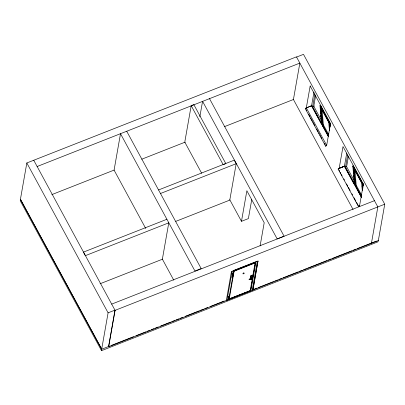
<?xml version="1.0" encoding="UTF-8"?>
<svg xmlns="http://www.w3.org/2000/svg" width="405" height="405" viewBox="0 0 405 405"><rect width="100%" height="100%" fill="white"/><g stroke="black" fill="none" stroke-linecap="round" stroke-linejoin="round"><path stroke-width="0.61" d="M361.528 197.635L344.447 166.131L338.21 168.89A0.835 0.329 -28.5 0 0 338.155 169.082L358.552 206.707L359.412 205.968M232.384 276.438C232.718 275.263 233.346 277.101 232.424 276.392M232.44 276.134L232.971 276.185L232.905 275.643C231.356 276.711 234.044 276.514 232.227 276.301L232.055 277.263L232.632 277.643L232.647 277.142M233.057 273.051C232.318 273.547 233.695 274.332 233.386 273.38C232.359 273.056 233.305 274.706 233.498 273.567M362.839 184.245L362.946 183.774M329.852 124.882L330.288 125.12M330.212 123.884C329.69 123.717 329.913 123.996 330.146 123.647M362.602 184.214C363.077 184.078 362.936 184.802 362.672 184.052M371.42 243.329L377.84 206.92L296.46 56.852L26.831 162.972L20.412 199.381L101.675 349.242L110.003 345.961M101.675 349.242L108.094 312.832L26.831 162.972M101.513 350.659L101.771 349.201L20.508 199.346L20.25 200.799L101.513 350.659L377.976 241.831L378.235 240.373M108.586 346.518L115.005 310.108L108.094 312.832M33.747 160.253L115.071 310.357L108.651 346.766L227.721 299.892M184.882 141.477L191.195 105.685L193.848 104.637L225.823 163.605L223.165 164.648L191.195 105.685M199.842 116.741L202.566 101.311L277.192 238.935L284.102 236.211L209.476 98.592M158.557 189.96L234.272 160.157L236.196 163.701L229.777 200.11L175.775 221.368M258.005 261.109L231.437 271.507L226.304 300.632L252.872 290.233L257.98 261.058L252.872 290.233M226.992 300.363L232.131 271.234M251.733 199.635L248.386 218.599L241.476 221.317L246.868 190.735L264.202 222.704L260.106 245.946M229.038 298.693L228.779 299.052L228.283 298.657L228.455 297.695C229.741 297.083 228.724 298.642 228.698 297.518C229.691 297.083 228.952 298.895 228.455 297.695M232.536 274.539C233.685 273.836 233.164 275.694 232.536 274.539L232.921 273.416M228.501 298.93L228.81 297.559M228.805 297.169L229.134 297.037C229.412 298.495 227.853 296.931 228.977 296.207L229.301 296.08C229.974 296.9 228.314 296.814 228.977 296.207M232.273 277.536L232.227 276.301M232.576 275.775L232.708 273.583M228.764 299.325L233.7 271.137L255.595 262.516L250.66 290.704L228.739 299.275L250.634 290.653M243.8 273.37L243.294 273.608L243.719 273.456M250.811 276.428L250.923 275.775L250.401 279.607M250.528 278.382L250.978 275.825M250.498 279.703L251.135 276.083M250.948 279.334A1.119 0.435 -28.9 0 0 251.201 279.232L251.227 279.369M251.556 278.432L251.682 278.853M251.707 278.822L251.581 278.159M251.93 278.842L252.578 275.111M252.001 278.964L252.563 275.329M252.047 279.08L252.604 275.481M250.66 290.704L255.621 262.567M252.153 290.456L257.286 261.331M313.996 92.001L311.561 105.806L321.155 123.495M321.727 121.738L321.509 122.958L312.66 106.636L314.913 93.859M315.697 95.246L313.769 106.201L321.438 120.346M354.016 183.946L344.422 166.263L346.746 153.08M354.583 182.194L354.37 183.409L345.521 167.093L347.667 154.918M354.294 180.797L346.624 166.657L348.452 156.31M359.544 205.872L363.381 184.118L343.01 146.554L339.172 168.308L344.933 166.04M296.576 57.059L303.487 54.341L384.75 204.201L378.331 240.61L251.991 290.344M305.578 108.413L305.309 108.667L325.691 146.251L326.551 145.511M251.434 279.005C250.285 279.035 252.143 278.159 251.171 278.686M251.702 278.832L251.227 279.02M305.638 108.312L305.988 108.029M251.297 275.987L251.363 275.937A1.043 0.405 -28.9 0 1 252.477 275.491L252.533 275.491M251.885 279.177L251.819 279.227A1.043 0.405 -28.9 0 1 250.7 279.678L250.644 279.673M251.1 275.678L251.171 275.623A1.119 0.435 -28.9 0 1 252.35 275.147L252.442 275.197M251.125 275.724L251.211 275.678A1.088 0.425 -28.9 0 1 252.361 275.213M251.211 275.856L251.277 275.8A1.088 0.425 -28.9 0 1 252.431 275.339L252.487 275.344M251.834 279.06L251.763 279.116A1.088 0.425 -28.9 0 1 250.933 279.526M251.196 278.6L251.459 278.746L251.434 278.473M251.5 278.721L251.313 278.529M362.961 184.472C364.12 186.583 361.862 185.338 363.057 185.237M363.062 185.652L363.108 185.277M326.577 145.385L325.731 146.018A0.835 0.329 -28.5 0 0 325.676 146.21L325.691 146.251M359.438 205.841L358.592 206.474A0.835 0.329 -28.5 0 0 358.536 206.666L358.552 206.707M338.17 169.123L339.031 168.384L344.422 166.263M321.823 124.092L321.57 124.203L319.98 105.594L320.233 105.482L329.888 123.282L330.151 126.385M321.853 106.247L320.735 106.758L329.149 122.275M321.504 116.179C319.656 112.676 322.719 119.207 321.246 114.99M321.519 116.331L321.757 116.068M322.061 109.603L323.352 124.715L322.441 125.13L328.374 136.126M329.467 130.658L328.764 122.472L329.017 122.356M329.953 127.119L329.888 123.282M354.684 184.543L354.431 184.66L352.841 166.05L353.094 165.934L362.743 183.738L362.956 186.219M354.365 176.636C352.527 173.082 355.489 179.668 354.157 175.497M354.38 176.788L354.618 176.519M354.922 170.054L356.213 185.171L355.301 185.586L353.849 168.586L361.625 182.928L362.272 190.482M362.865 188.193L362.495 183.855L362.743 183.738M37.083 166.531L299.847 63.094L293.428 99.503L224.648 126.578M51.825 194.613L114.134 170.08M141.765 159.206L185.267 142.084M306.17 107.927L312.078 105.568M312.66 106.636L314.32 105.983M160.481 193.509L236.196 163.701M166.855 219.287L83.43 252.128L85.349 255.671L168.779 222.831L162.359 259.24L100.081 283.758M345.521 167.093L346.624 166.657M111.684 304.115L374.453 200.677M115.071 310.357L384.75 204.201M233.437 270.57L257.119 261.25M232.055 277.263L232.409 277.126M228.283 298.657L228.638 298.52M111.183 345.5L133.534 336.697M135.888 335.775L145.886 331.837M147.061 331.371L150.002 330.217M151.181 329.751L154.123 328.597M155.297 328.131L158.239 326.972M160.593 326.045L170.591 322.112M171.766 321.646L174.707 320.492M175.886 320.026L178.828 318.872M180.002 318.406L182.944 317.247M185.298 316.32L199.417 310.767M200.591 310.301L203.533 309.147M204.707 308.681L207.649 307.522M210.003 306.595L224.122 301.042M254.117 289.231L257.059 288.071M258.238 287.611L273.532 281.591M274.706 281.126L277.648 279.966M278.827 279.506L281.764 278.346M282.943 277.886L298.237 271.866M299.411 271.401L302.353 270.241M303.532 269.781L306.474 268.621M307.648 268.161L327.058 260.516M328.237 260.056L331.179 258.896M332.353 258.436L351.763 250.791M352.942 250.331L355.884 249.171M357.058 248.71L376.468 241.066M243.689 273.061L243.466 273.147A0.668 0.263 -28.9 0 0 243.268 273.264A0.709 0.278 -28.9 0 0 242.995 273.841A0.709 0.278 -28.9 0 0 243.972 273.451C243.673 272.504 242.473 274.605 243.957 273.416A0.709 0.278 -28.9 0 0 243.876 273.016M251.525 278.134L251.571 278.144A4.987 1.949 -28.9 0 0 249.171 279.116L249.024 279.632L249.404 279.541A4.987 1.949 -28.9 0 1 251.763 278.559L251.763 278.503M362.905 184.488L363.007 185.667M330.019 123.56L330.141 124.75M363.184 184.229L362.991 183.789M232.966 273.471L233.498 273.259M251.358 279.217L251.363 279.222A1.119 0.435 -28.9 0 1 250.852 279.42M330.11 123.302L330.217 123.662M354.142 175.907L354.628 176.671M353.899 167.766L362.313 183.283M352.841 166.05L362.495 183.855M319.98 105.594L329.635 123.398M328.764 122.472L320.988 108.13L322.441 125.13L328.723 136.718M356.213 185.171L361.594 195.099M323.352 124.715L328.738 134.642M361.235 195.954L355.555 185.47L354.152 169.098M328.673 136.05L322.694 125.018L321.292 108.646M361.128 196.086L355.119 185.004L354.962 183.171M322.258 124.548L328.268 135.629M354.988 185.06L361.584 197.169M328.369 136.632L311.587 105.68L305.35 108.434A0.835 0.329 -28.5 0 0 305.294 108.626L305.309 108.667M306.175 109.644L306.772 110.747M308.575 114.063L310.073 116.827M310.67 117.936L312.468 121.252M313.07 122.356L314.867 125.671M316.664 128.987L318.163 131.752M318.76 132.855L319.363 133.964M319.96 135.067L320.563 136.176M321.16 137.28L321.757 138.383M324.456 143.36L325.058 144.464M339.036 170.1L339.633 171.204M340.235 172.307L340.833 173.416M341.43 174.52L342.033 175.623M343.83 178.944L344.427 180.048M346.528 183.916L347.728 186.128M348.325 187.231L350.123 190.547M351.92 193.863L352.522 194.972M354.021 197.736L355.818 201.052M356.42 202.156L358.815 206.575M293.468 99.574L353.059 209.471M229.767 199.726L241.476 221.317M184.771 142.089L201.665 173.244M126.719 131.255L201.174 268.55L194.952 271.001L120.503 133.701L114.083 170.11L145.729 228.476M162.309 259.048L173.76 280.169M353.221 176.57L353.327 176.879M320.365 116.119L320.466 116.422M363.088 183.946L363.204 184.234M321.347 115.622L321.767 116.215M362.146 185.961L362.252 187.221M353.752 169.042L354.066 172.707M354.173 173.932L354.385 176.453M354.598 178.894L354.856 181.946M353.094 165.934L353.357 169.037M353.621 172.14L353.783 173.998M353.995 176.479L354.152 178.342M354.416 181.445L354.577 183.303M330.095 123.601L330.197 124.78M329.979 123.55L330.085 125.216M329.285 125.504L329.447 127.393M320.947 109.198L321.261 112.863M321.362 114.083L321.681 117.83M321.788 119.05L322.051 122.102M320.39 107.34L320.547 109.203M320.76 111.684L320.973 114.164M321.185 116.645L321.347 118.508M321.61 121.611L321.767 123.469M243.658 273.071A0.668 0.263 -28.9 0 1 243.845 273.031M251.875 277.288L251.348 277.546L251.875 277.298M320.765 115.638L321.043 116.205L320.775 115.633M353.626 176.094L353.904 176.661L353.636 176.089M234.125 271.198L229.25 298.839L250.209 290.593L255.084 262.951L234.125 271.198M310.169 85.992L306.317 107.836L326.668 145.365L330.52 123.52L310.169 85.992M233.072 272.241L233.265 272.595L233.655 272.438L233.553 271.963L233.072 272.241M232.591 274.965L232.789 275.319L233.174 275.162L233.072 274.686L232.591 274.965"/></g></svg>
